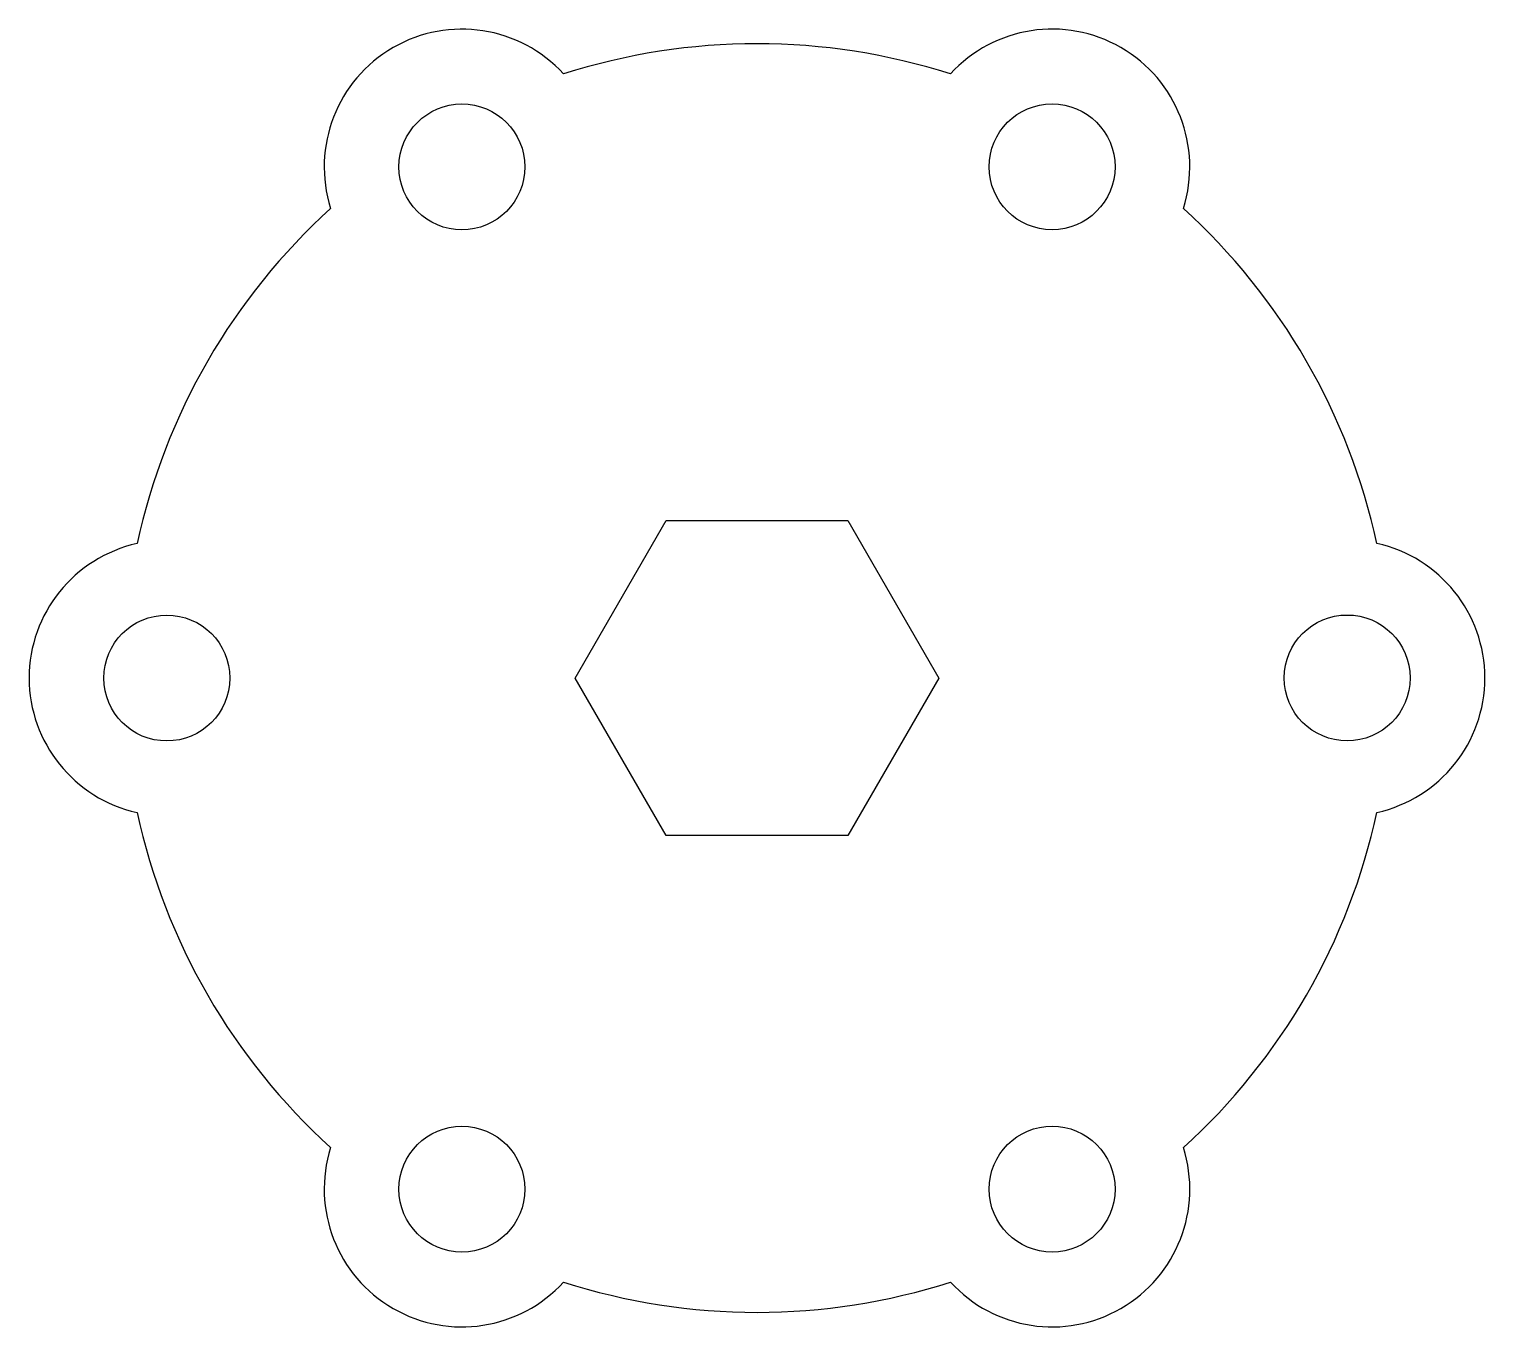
# Model space of a CAD drawing. Header units: inches. Extents: x -1.16 to 1.16, y -1.03 to 1.03.
import ezdxf

# ---------------------------------------------------------------- set-up
doc = ezdxf.new("R2010")
doc.units = ezdxf.units.IN
doc.header["$MEASUREMENT"] = 0

msp = doc.modelspace()

# ---------------------------------------------------------------- linework, layer by layer
msp.add_lwpolyline([(-0.3073, 0.9595, 0.803528), (-0.6773, 0.7459, 0.156228), (-0.9846, 0.2136, 0.80339), (-0.9846, -0.2136, 0.156243), (-0.6773, -0.7459, 0.803252), (-0.3073, -0.9595, 0.15625), (0.3074, -0.9595, 0.803252), (0.6774, -0.7459, 0.156243), (0.9847, -0.2135, 0.80339), (0.9846, 0.2137, 0.156228), (0.6773, 0.746, 0.803528), (0.3073, 0.9595, 0.156221)], format="xyb", close=True)
msp.add_lwpolyline([(0.1443, -0.25), (-0.1443, -0.25), (-0.2887, 0), (-0.1443, 0.25), (0.1443, 0.25), (0.2887, 0)], close=True)
for centre in [(-0.4688, 0.8119), (0.4687, 0.812), (-0.9375, 0), (0.9375, 0.0001), (-0.4687, -0.8119), (0.4688, -0.8118)]:
    msp.add_circle(centre, 0.1)

doc.saveas('drawing.dxf')
